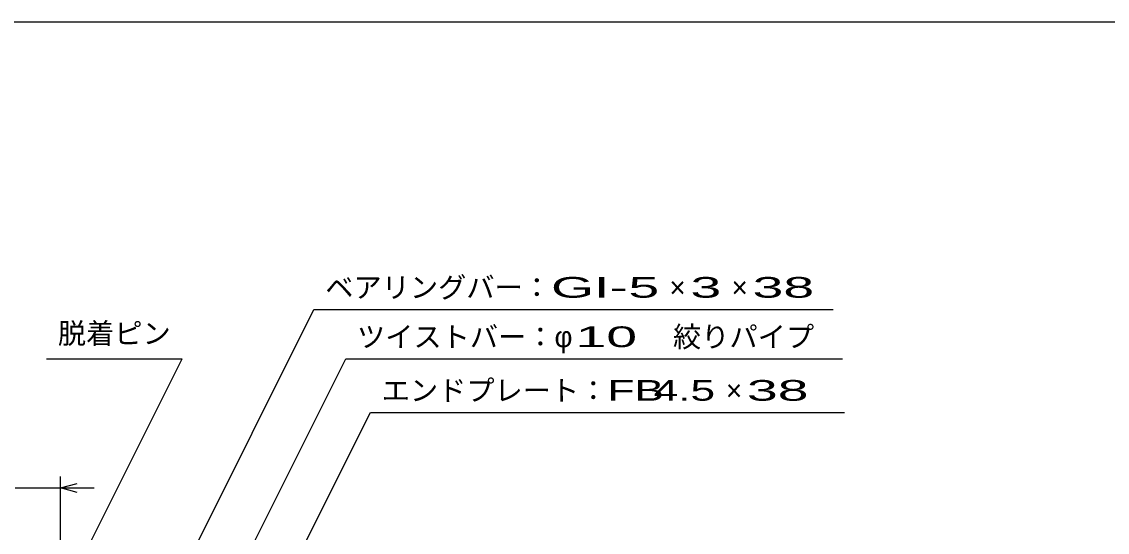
# Model space of a CAD drawing. Units: millimetres, scale not verified. Extents: x -1456 to 1389, y -1026 to 839.
# Drawn here: x -992 to -223, y 477 to 839 of the extents above; entities that cross this region are included whole.
import ezdxf
from ezdxf.enums import TextEntityAlignment as Align

# ---------------------------------------------------------------- set-up
doc = ezdxf.new("R2010")
doc.units = ezdxf.units.MM
doc.header["$LTSCALE"] = 8
doc.layers.add('0_2', color=150, linetype='Continuous', lineweight=25)
doc.layers.add('22', color=4, linetype='Continuous', lineweight=25)
doc.styles.add('ベクトル', font='')
doc.styles.get('ベクトル').set_extended_font_data('ベクトル')

msp = doc.modelspace()

# ---------------------------------------------------------------- linework, layer by layer
at = {"layer": '0_2'}
msp.add_line((-1379.2, 838.8), (1388.8, 838.8), dxfattribs=at)
at = {"layer": '22'}
for p, q in [((-948, 309.484), (-785.25, 634.984)), ((-785.25, 634.984), (-417.25, 634.984)), ((-974.75, 599.984), (-878.75, 599.984)), ((-954.5, 448.484), (-878.75, 599.984)), ((-883, 359.484), (-762.75, 599.984)), ((-762.75, 599.984), (-410.75, 599.984)), ((-823, 406.484), (-745.25, 561.984)), ((-745.25, 561.984), (-409.25, 561.984)), ((-965, 452.488), (-965, 516.484)), ((-997, 508.484), (-965, 508.484)), ((-965, 508.484), (-953, 511.684)), ((-953, 505.284), (-965, 508.484)), ((-965, 508.484), (-941, 508.484))]:
    msp.add_line(p, q, dxfattribs=at)

# ---------------------------------------------------------------- texts
at = {"layer": '22', "color": 2, "style": 'ベクトル'}
for s, p in [('ベアリングバー：', (-777.25, 650.584)), ('×', (-533.25, 650.584)), ('×', (-489.25, 650.584)), ('脱着ピン', (-966.75, 617.984)), ('ツイストバー：', (-754.75, 615.584)), ('絞りパイプ', (-530.75, 615.584)), ('φ', (-614.75, 615.584)), ('エンドプレート：', (-737.25, 577.584)), ('×', (-493.25, 577.584))]:
    msp.add_text(s, height=14.66, dxfattribs=at).set_placement(p, align=Align.MIDDLE_LEFT)
for s, width, p in [('GI-', 2, (-617.25, 650.584)), (' 5 ', 2, (-573.25, 650.584)), (' 3 ', 2, (-529.25, 650.584)), (' 38 ', 2, (-485.25, 650.584)), (' 10 ', 2, (-610.75, 615.584)), ('FB', 1.6, (-577.25, 577.584)), (' 4.5 ', 1.6, (-553.25, 577.584)), (' 38 ', 2, (-489.25, 577.584))]:
    msp.add_text(s, height=14.66, dxfattribs=dict(at, width=width)).set_placement(p, align=Align.MIDDLE_LEFT)

doc.saveas('drawing.dxf')
